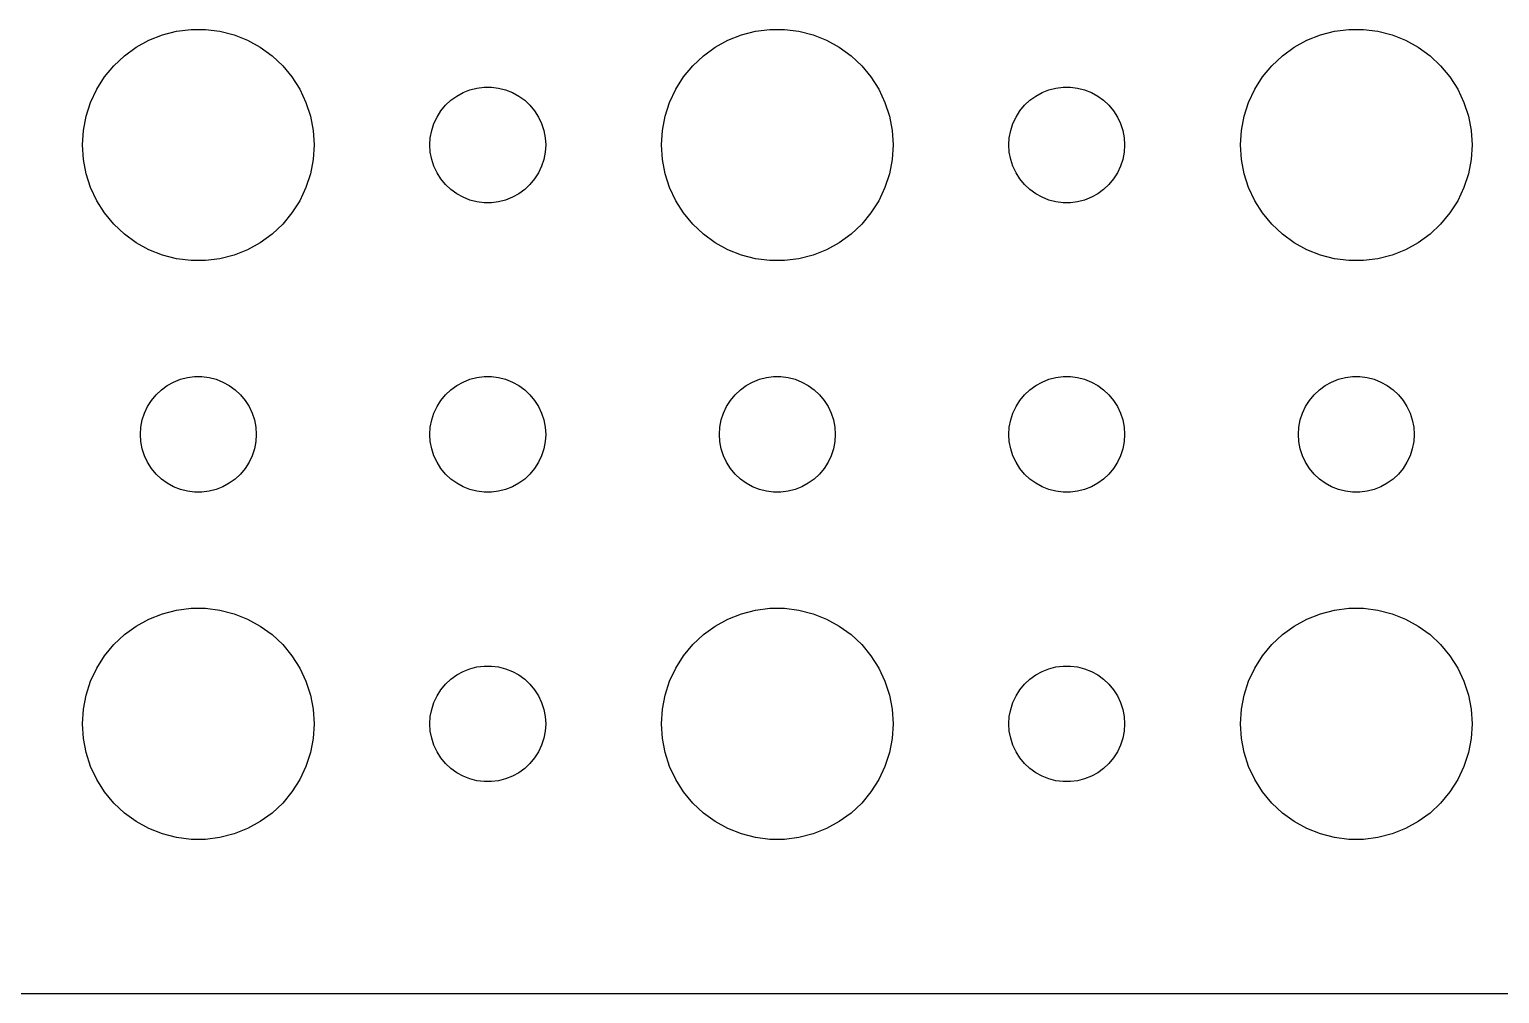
# Model space of a CAD drawing. Header units: metres. Extents: x -134 to 134, y 176 to 394.
# Drawn here: x 63.12 to 101.21, y 290.01 to 314.99 of the extents above; entities that cross this region are included whole.
import ezdxf

# ---------------------------------------------------------------- set-up
doc = ezdxf.new("R2010")
doc.units = ezdxf.units.M

msp = doc.modelspace()

# ---------------------------------------------------------------- linework, layer by layer
for p, q in [((66.9379, 314.947), (67.3116, 314.994)), ((67.3116, 314.994), (67.6884, 314.994)), ((67.6884, 314.994), (68.0621, 314.947)), ((81.9379, 314.947), (82.3116, 314.994)), ((82.3116, 314.994), (82.6884, 314.994)), ((82.6884, 314.994), (83.0621, 314.947)), ((96.9379, 314.947), (97.3116, 314.994)), ((97.3116, 314.994), (97.6884, 314.994)), ((97.6884, 314.994), (98.0621, 314.947)), ((65.8925, 314.533), (66.2227, 314.714)), ((66.2227, 314.714), (66.573, 314.853)), ((66.573, 314.853), (66.9379, 314.947)), ((68.0621, 314.947), (68.427, 314.853)), ((68.427, 314.853), (68.7773, 314.714)), ((68.7773, 314.714), (69.1075, 314.533)), ((80.8925, 314.533), (81.2227, 314.714)), ((81.2227, 314.714), (81.573, 314.853)), ((81.573, 314.853), (81.9379, 314.947)), ((83.0621, 314.947), (83.427, 314.853)), ((83.427, 314.853), (83.7773, 314.714)), ((83.7773, 314.714), (84.1075, 314.533)), ((95.8925, 314.533), (96.2227, 314.714)), ((96.2227, 314.714), (96.573, 314.853)), ((96.573, 314.853), (96.9379, 314.947)), ((98.0621, 314.947), (98.427, 314.853)), ((98.427, 314.853), (98.7773, 314.714)), ((98.7773, 314.714), (99.1075, 314.533)), ((65.3131, 314.054), (65.5877, 314.312)), ((65.5877, 314.312), (65.8925, 314.533)), ((69.1075, 314.533), (69.4123, 314.312)), ((69.4123, 314.312), (69.6869, 314.054)), ((80.3131, 314.054), (80.5877, 314.312)), ((80.5877, 314.312), (80.8925, 314.533)), ((84.1075, 314.533), (84.4123, 314.312)), ((84.4123, 314.312), (84.6869, 314.054)), ((95.3131, 314.054), (95.5877, 314.312)), ((95.5877, 314.312), (95.8925, 314.533)), ((99.1075, 314.533), (99.4123, 314.312)), ((99.4123, 314.312), (99.6869, 314.054)), ((65.073, 313.763), (65.3131, 314.054)), ((69.6869, 314.054), (69.927, 313.763)), ((80.073, 313.763), (80.3131, 314.054)), ((84.6869, 314.054), (84.927, 313.763)), ((95.073, 313.763), (95.3131, 314.054)), ((99.6869, 314.054), (99.927, 313.763)), ((64.8711, 313.445), (65.073, 313.763)), ((69.927, 313.763), (70.1289, 313.445)), ((74.5365, 313.427), (74.7189, 313.473)), ((74.7189, 313.473), (74.9058, 313.497)), ((74.9058, 313.497), (75.0942, 313.497)), ((75.0942, 313.497), (75.2811, 313.473)), ((75.2811, 313.473), (75.4635, 313.427)), ((79.8711, 313.445), (80.073, 313.763)), ((84.927, 313.763), (85.1289, 313.445)), ((89.5365, 313.427), (89.7189, 313.473)), ((89.7189, 313.473), (89.9058, 313.497)), ((89.9058, 313.497), (90.0942, 313.497)), ((90.0942, 313.497), (90.2811, 313.473)), ((90.2811, 313.473), (90.4635, 313.427)), ((94.8711, 313.445), (95.073, 313.763)), ((99.927, 313.763), (100.129, 313.445)), ((64.5943, 312.746), (64.7107, 313.104)), ((64.7107, 313.104), (64.8711, 313.445)), ((70.1289, 313.445), (70.2893, 313.104)), ((70.2893, 313.104), (70.4057, 312.746)), ((73.9065, 313.027), (74.0439, 313.156)), ((74.0439, 313.156), (74.1963, 313.266)), ((74.1963, 313.266), (74.3613, 313.357)), ((74.3613, 313.357), (74.5365, 313.427)), ((75.4635, 313.427), (75.6387, 313.357)), ((75.6387, 313.357), (75.8037, 313.266)), ((75.8037, 313.266), (75.9561, 313.156)), ((75.9561, 313.156), (76.0934, 313.027)), ((79.5943, 312.746), (79.7107, 313.104)), ((79.7107, 313.104), (79.8711, 313.445)), ((85.1289, 313.445), (85.2893, 313.104)), ((85.2893, 313.104), (85.4057, 312.746)), ((88.9065, 313.027), (89.0439, 313.156)), ((89.0439, 313.156), (89.1963, 313.266)), ((89.1963, 313.266), (89.3613, 313.357)), ((89.3613, 313.357), (89.5365, 313.427)), ((90.4635, 313.427), (90.6387, 313.357)), ((90.6387, 313.357), (90.8037, 313.266)), ((90.8037, 313.266), (90.9561, 313.156)), ((90.9561, 313.156), (91.0934, 313.027)), ((94.5943, 312.746), (94.7107, 313.104)), ((94.7107, 313.104), (94.8711, 313.445)), ((100.129, 313.445), (100.289, 313.104)), ((100.289, 313.104), (100.406, 312.746)), ((64.5237, 312.376), (64.5943, 312.746)), ((70.4057, 312.746), (70.4763, 312.376)), ((73.6053, 312.552), (73.6855, 312.723)), ((73.6855, 312.723), (73.7865, 312.882)), ((73.7865, 312.882), (73.9065, 313.027)), ((76.0934, 313.027), (76.2135, 312.882)), ((76.2135, 312.882), (76.3145, 312.723)), ((76.3145, 312.723), (76.3947, 312.552)), ((79.5237, 312.376), (79.5943, 312.746)), ((85.4057, 312.746), (85.4763, 312.376)), ((88.6053, 312.552), (88.6855, 312.723)), ((88.6855, 312.723), (88.7865, 312.882)), ((88.7865, 312.882), (88.9065, 313.027)), ((91.0934, 313.027), (91.2135, 312.882)), ((91.2135, 312.882), (91.3145, 312.723)), ((91.3145, 312.723), (91.3947, 312.552)), ((94.5237, 312.376), (94.5943, 312.746)), ((100.406, 312.746), (100.476, 312.376)), ((64.5, 312), (64.5237, 312.376)), ((70.4763, 312.376), (70.5, 312)), ((73.5118, 312.188), (73.5471, 312.373)), ((73.5471, 312.373), (73.6053, 312.552)), ((76.3947, 312.552), (76.4529, 312.373)), ((76.4529, 312.373), (76.4882, 312.188)), ((79.5, 312), (79.5237, 312.376)), ((85.4763, 312.376), (85.5, 312)), ((88.5118, 312.188), (88.5471, 312.373)), ((88.5471, 312.373), (88.6053, 312.552)), ((91.3947, 312.552), (91.4529, 312.373)), ((91.4529, 312.373), (91.4882, 312.188)), ((94.5, 312), (94.5237, 312.376)), ((100.476, 312.376), (100.5, 312)), ((64.5237, 311.624), (64.5, 312)), ((70.5, 312), (70.4763, 311.624)), ((73.5, 312), (73.5118, 312.188)), ((73.5118, 311.812), (73.5, 312)), ((76.4882, 312.188), (76.5, 312)), ((76.5, 312), (76.4882, 311.812)), ((79.5237, 311.624), (79.5, 312)), ((85.5, 312), (85.4763, 311.624)), ((88.5, 312), (88.5118, 312.188)), ((88.5118, 311.812), (88.5, 312)), ((91.4882, 312.188), (91.5, 312)), ((91.5, 312), (91.4882, 311.812)), ((94.5237, 311.624), (94.5, 312)), ((100.5, 312), (100.476, 311.624)), ((64.5943, 311.254), (64.5237, 311.624)), ((70.4763, 311.624), (70.4057, 311.254)), ((73.5471, 311.627), (73.5118, 311.812)), ((73.6053, 311.448), (73.5471, 311.627)), ((76.4529, 311.627), (76.3947, 311.448)), ((76.4882, 311.812), (76.4529, 311.627)), ((79.5943, 311.254), (79.5237, 311.624)), ((85.4763, 311.624), (85.4057, 311.254)), ((88.5471, 311.627), (88.5118, 311.812)), ((88.6053, 311.448), (88.5471, 311.627)), ((91.4529, 311.627), (91.3947, 311.448)), ((91.4882, 311.812), (91.4529, 311.627)), ((94.5943, 311.254), (94.5237, 311.624)), ((100.476, 311.624), (100.406, 311.254)), ((64.7107, 310.896), (64.5943, 311.254)), ((70.4057, 311.254), (70.2893, 310.896)), ((73.6855, 311.277), (73.6053, 311.448)), ((73.7865, 311.118), (73.6855, 311.277)), ((76.3145, 311.277), (76.2135, 311.118)), ((76.3947, 311.448), (76.3145, 311.277)), ((79.7107, 310.896), (79.5943, 311.254)), ((85.4057, 311.254), (85.2893, 310.896)), ((88.6855, 311.277), (88.6053, 311.448)), ((88.7865, 311.118), (88.6855, 311.277)), ((91.3145, 311.277), (91.2135, 311.118)), ((91.3947, 311.448), (91.3145, 311.277)), ((94.7107, 310.896), (94.5943, 311.254)), ((100.406, 311.254), (100.289, 310.896)), ((64.8711, 310.555), (64.7107, 310.896)), ((70.2893, 310.896), (70.1289, 310.555)), ((73.9065, 310.973), (73.7865, 311.118)), ((74.0439, 310.844), (73.9065, 310.973)), ((74.1963, 310.734), (74.0439, 310.844)), ((75.9561, 310.844), (75.8037, 310.734)), ((76.0934, 310.973), (75.9561, 310.844)), ((76.2135, 311.118), (76.0934, 310.973)), ((79.8711, 310.555), (79.7107, 310.896)), ((85.2893, 310.896), (85.1289, 310.555)), ((88.9065, 310.973), (88.7865, 311.118)), ((89.0439, 310.844), (88.9065, 310.973)), ((89.1963, 310.734), (89.0439, 310.844)), ((90.9561, 310.844), (90.8037, 310.734)), ((91.0934, 310.973), (90.9561, 310.844)), ((91.2135, 311.118), (91.0934, 310.973)), ((94.8711, 310.555), (94.7107, 310.896)), ((100.289, 310.896), (100.129, 310.555)), ((65.073, 310.237), (64.8711, 310.555)), ((70.1289, 310.555), (69.927, 310.237)), ((74.3613, 310.643), (74.1963, 310.734)), ((74.5365, 310.573), (74.3613, 310.643)), ((74.7189, 310.527), (74.5365, 310.573)), ((74.9058, 310.503), (74.7189, 310.527)), ((75.0942, 310.503), (74.9058, 310.503)), ((75.2811, 310.527), (75.0942, 310.503)), ((75.4635, 310.573), (75.2811, 310.527)), ((75.6387, 310.643), (75.4635, 310.573)), ((75.8037, 310.734), (75.6387, 310.643)), ((80.073, 310.237), (79.8711, 310.555)), ((85.1289, 310.555), (84.927, 310.237)), ((89.3613, 310.643), (89.1963, 310.734)), ((89.5365, 310.573), (89.3613, 310.643)), ((89.7189, 310.527), (89.5365, 310.573)), ((89.9058, 310.503), (89.7189, 310.527)), ((90.0942, 310.503), (89.9058, 310.503)), ((90.2811, 310.527), (90.0942, 310.503)), ((90.4635, 310.573), (90.2811, 310.527)), ((90.6387, 310.643), (90.4635, 310.573)), ((90.8037, 310.734), (90.6387, 310.643)), ((95.073, 310.237), (94.8711, 310.555)), ((100.129, 310.555), (99.927, 310.237)), ((65.3131, 309.946), (65.073, 310.237)), ((69.927, 310.237), (69.6869, 309.946)), ((80.3131, 309.946), (80.073, 310.237)), ((84.927, 310.237), (84.6869, 309.946)), ((95.3131, 309.946), (95.073, 310.237)), ((99.927, 310.237), (99.6869, 309.946)), ((65.5877, 309.688), (65.3131, 309.946)), ((65.8925, 309.467), (65.5877, 309.688)), ((69.4123, 309.688), (69.1075, 309.467)), ((69.6869, 309.946), (69.4123, 309.688)), ((80.5877, 309.688), (80.3131, 309.946)), ((80.8925, 309.467), (80.5877, 309.688)), ((84.4123, 309.688), (84.1075, 309.467)), ((84.6869, 309.946), (84.4123, 309.688)), ((95.5877, 309.688), (95.3131, 309.946)), ((95.8925, 309.467), (95.5877, 309.688)), ((99.4123, 309.688), (99.1075, 309.467)), ((99.6869, 309.946), (99.4123, 309.688)), ((66.2227, 309.286), (65.8925, 309.467)), ((66.573, 309.147), (66.2227, 309.286)), ((68.7773, 309.286), (68.427, 309.147)), ((69.1075, 309.467), (68.7773, 309.286)), ((81.2227, 309.286), (80.8925, 309.467)), ((81.573, 309.147), (81.2227, 309.286)), ((83.7773, 309.286), (83.427, 309.147)), ((84.1075, 309.467), (83.7773, 309.286)), ((96.2227, 309.286), (95.8925, 309.467)), ((96.573, 309.147), (96.2227, 309.286)), ((98.7773, 309.286), (98.427, 309.147)), ((99.1075, 309.467), (98.7773, 309.286)), ((66.9379, 309.053), (66.573, 309.147)), ((67.3116, 309.006), (66.9379, 309.053)), ((67.6884, 309.006), (67.3116, 309.006)), ((68.0621, 309.053), (67.6884, 309.006)), ((68.427, 309.147), (68.0621, 309.053)), ((81.9379, 309.053), (81.573, 309.147)), ((82.3116, 309.006), (81.9379, 309.053)), ((82.6884, 309.006), (82.3116, 309.006)), ((83.0621, 309.053), (82.6884, 309.006)), ((83.427, 309.147), (83.0621, 309.053)), ((96.9379, 309.053), (96.573, 309.147)), ((97.3116, 309.006), (96.9379, 309.053)), ((97.6884, 309.006), (97.3116, 309.006)), ((98.0621, 309.053), (97.6884, 309.006)), ((98.427, 309.147), (98.0621, 309.053)), ((66.6963, 305.766), (66.8613, 305.857)), ((66.8613, 305.857), (67.0365, 305.927)), ((67.0365, 305.927), (67.2189, 305.973)), ((67.2189, 305.973), (67.4058, 305.997)), ((67.4058, 305.997), (67.5942, 305.997)), ((67.5942, 305.997), (67.7811, 305.973)), ((67.7811, 305.973), (67.9635, 305.927)), ((67.9635, 305.927), (68.1387, 305.857)), ((68.1387, 305.857), (68.3037, 305.766)), ((74.1963, 305.766), (74.3613, 305.857)), ((74.3613, 305.857), (74.5365, 305.927)), ((74.5365, 305.927), (74.7189, 305.973)), ((74.7189, 305.973), (74.9058, 305.997)), ((74.9058, 305.997), (75.0942, 305.997)), ((75.0942, 305.997), (75.2811, 305.973)), ((75.2811, 305.973), (75.4635, 305.927)), ((75.4635, 305.927), (75.6387, 305.857)), ((75.6387, 305.857), (75.8037, 305.766)), ((81.6963, 305.766), (81.8613, 305.857)), ((81.8613, 305.857), (82.0365, 305.927)), ((82.0365, 305.927), (82.2189, 305.973)), ((82.2189, 305.973), (82.4058, 305.997)), ((82.4058, 305.997), (82.5942, 305.997)), ((82.5942, 305.997), (82.7811, 305.973)), ((82.7811, 305.973), (82.9635, 305.927)), ((82.9635, 305.927), (83.1387, 305.857)), ((83.1387, 305.857), (83.3037, 305.766)), ((89.1963, 305.766), (89.3613, 305.857)), ((89.3613, 305.857), (89.5365, 305.927)), ((89.5365, 305.927), (89.7189, 305.973)), ((89.7189, 305.973), (89.9058, 305.997)), ((89.9058, 305.997), (90.0942, 305.997)), ((90.0942, 305.997), (90.2811, 305.973)), ((90.2811, 305.973), (90.4635, 305.927)), ((90.4635, 305.927), (90.6387, 305.857)), ((90.6387, 305.857), (90.8037, 305.766)), ((96.6963, 305.766), (96.8613, 305.857)), ((96.8613, 305.857), (97.0365, 305.927)), ((97.0365, 305.927), (97.2189, 305.973)), ((97.2189, 305.973), (97.4058, 305.997)), ((97.4058, 305.997), (97.5942, 305.997)), ((97.5942, 305.997), (97.7811, 305.973)), ((97.7811, 305.973), (97.9635, 305.927)), ((97.9635, 305.927), (98.1387, 305.857)), ((98.1387, 305.857), (98.3037, 305.766)), ((66.2865, 305.382), (66.4065, 305.527)), ((66.4065, 305.527), (66.5439, 305.656)), ((66.5439, 305.656), (66.6963, 305.766)), ((68.3037, 305.766), (68.4561, 305.656)), ((68.4561, 305.656), (68.5934, 305.527)), ((68.5934, 305.527), (68.7135, 305.382)), ((73.7865, 305.382), (73.9065, 305.527)), ((73.9065, 305.527), (74.0439, 305.656)), ((74.0439, 305.656), (74.1963, 305.766)), ((75.8037, 305.766), (75.9561, 305.656)), ((75.9561, 305.656), (76.0934, 305.527)), ((76.0934, 305.527), (76.2135, 305.382)), ((81.2865, 305.382), (81.4065, 305.527)), ((81.4065, 305.527), (81.5439, 305.656)), ((81.5439, 305.656), (81.6963, 305.766)), ((83.3037, 305.766), (83.4561, 305.656)), ((83.4561, 305.656), (83.5934, 305.527)), ((83.5934, 305.527), (83.7135, 305.382)), ((88.7865, 305.382), (88.9065, 305.527)), ((88.9065, 305.527), (89.0439, 305.656)), ((89.0439, 305.656), (89.1963, 305.766)), ((90.8037, 305.766), (90.9561, 305.656)), ((90.9561, 305.656), (91.0934, 305.527)), ((91.0934, 305.527), (91.2135, 305.382)), ((96.2865, 305.382), (96.4065, 305.527)), ((96.4065, 305.527), (96.5439, 305.656)), ((96.5439, 305.656), (96.6963, 305.766)), ((98.3037, 305.766), (98.4561, 305.656)), ((98.4561, 305.656), (98.5934, 305.527)), ((98.5934, 305.527), (98.7135, 305.382)), ((66.1053, 305.052), (66.1855, 305.223)), ((66.1855, 305.223), (66.2865, 305.382)), ((68.7135, 305.382), (68.8145, 305.223)), ((68.8145, 305.223), (68.8947, 305.052)), ((73.6053, 305.052), (73.6855, 305.223)), ((73.6855, 305.223), (73.7865, 305.382)), ((76.2135, 305.382), (76.3145, 305.223)), ((76.3145, 305.223), (76.3947, 305.052)), ((81.1053, 305.052), (81.1855, 305.223)), ((81.1855, 305.223), (81.2865, 305.382)), ((83.7135, 305.382), (83.8145, 305.223)), ((83.8145, 305.223), (83.8947, 305.052)), ((88.6053, 305.052), (88.6855, 305.223)), ((88.6855, 305.223), (88.7865, 305.382)), ((91.2135, 305.382), (91.3145, 305.223)), ((91.3145, 305.223), (91.3947, 305.052)), ((96.1053, 305.052), (96.1855, 305.223)), ((96.1855, 305.223), (96.2865, 305.382)), ((98.7135, 305.382), (98.8145, 305.223)), ((98.8145, 305.223), (98.8947, 305.052)), ((66.0118, 304.688), (66.0471, 304.873)), ((66.0471, 304.873), (66.1053, 305.052)), ((68.8947, 305.052), (68.9529, 304.873)), ((68.9529, 304.873), (68.9882, 304.688)), ((73.5118, 304.688), (73.5471, 304.873)), ((73.5471, 304.873), (73.6053, 305.052)), ((76.3947, 305.052), (76.4529, 304.873)), ((76.4529, 304.873), (76.4882, 304.688)), ((81.0118, 304.688), (81.0471, 304.873)), ((81.0471, 304.873), (81.1053, 305.052)), ((83.8947, 305.052), (83.9529, 304.873)), ((83.9529, 304.873), (83.9882, 304.688)), ((88.5118, 304.688), (88.5471, 304.873)), ((88.5471, 304.873), (88.6053, 305.052)), ((91.3947, 305.052), (91.4529, 304.873)), ((91.4529, 304.873), (91.4882, 304.688)), ((96.0118, 304.688), (96.0471, 304.873)), ((96.0471, 304.873), (96.1053, 305.052)), ((98.8947, 305.052), (98.9529, 304.873)), ((98.9529, 304.873), (98.9882, 304.688)), ((66, 304.5), (66.0118, 304.688)), ((66.0118, 304.312), (66, 304.5)), ((68.9882, 304.688), (69, 304.5)), ((69, 304.5), (68.9882, 304.312)), ((73.5, 304.5), (73.5118, 304.688)), ((73.5118, 304.312), (73.5, 304.5)), ((76.4882, 304.688), (76.5, 304.5)), ((76.5, 304.5), (76.4882, 304.312)), ((81, 304.5), (81.0118, 304.688)), ((81.0118, 304.312), (81, 304.5)), ((83.9882, 304.688), (84, 304.5)), ((84, 304.5), (83.9882, 304.312)), ((88.5, 304.5), (88.5118, 304.688)), ((88.5118, 304.312), (88.5, 304.5)), ((91.4882, 304.688), (91.5, 304.5)), ((91.5, 304.5), (91.4882, 304.312)), ((96, 304.5), (96.0118, 304.688)), ((96.0118, 304.312), (96, 304.5)), ((98.9882, 304.688), (99, 304.5)), ((99, 304.5), (98.9882, 304.312)), ((66.0471, 304.127), (66.0118, 304.312)), ((66.1053, 303.948), (66.0471, 304.127)), ((68.9529, 304.127), (68.8947, 303.948)), ((68.9882, 304.312), (68.9529, 304.127)), ((73.5471, 304.127), (73.5118, 304.312)), ((73.6053, 303.948), (73.5471, 304.127)), ((76.4529, 304.127), (76.3947, 303.948)), ((76.4882, 304.312), (76.4529, 304.127)), ((81.0471, 304.127), (81.0118, 304.312)), ((81.1053, 303.948), (81.0471, 304.127)), ((83.9529, 304.127), (83.8947, 303.948)), ((83.9882, 304.312), (83.9529, 304.127)), ((88.5471, 304.127), (88.5118, 304.312)), ((88.6053, 303.948), (88.5471, 304.127)), ((91.4529, 304.127), (91.3947, 303.948)), ((91.4882, 304.312), (91.4529, 304.127)), ((96.0471, 304.127), (96.0118, 304.312)), ((96.1053, 303.948), (96.0471, 304.127)), ((98.9529, 304.127), (98.8947, 303.948)), ((98.9882, 304.312), (98.9529, 304.127)), ((66.1855, 303.777), (66.1053, 303.948)), ((66.2865, 303.618), (66.1855, 303.777)), ((66.4065, 303.473), (66.2865, 303.618)), ((68.7135, 303.618), (68.5934, 303.473)), ((68.8145, 303.777), (68.7135, 303.618)), ((68.8947, 303.948), (68.8145, 303.777)), ((73.6855, 303.777), (73.6053, 303.948)), ((73.7865, 303.618), (73.6855, 303.777)), ((73.9065, 303.473), (73.7865, 303.618)), ((76.2135, 303.618), (76.0934, 303.473)), ((76.3145, 303.777), (76.2135, 303.618)), ((76.3947, 303.948), (76.3145, 303.777)), ((81.1855, 303.777), (81.1053, 303.948)), ((81.2865, 303.618), (81.1855, 303.777)), ((81.4065, 303.473), (81.2865, 303.618)), ((83.7135, 303.618), (83.5934, 303.473)), ((83.8145, 303.777), (83.7135, 303.618)), ((83.8947, 303.948), (83.8145, 303.777)), ((88.6855, 303.777), (88.6053, 303.948)), ((88.7865, 303.618), (88.6855, 303.777)), ((88.9065, 303.473), (88.7865, 303.618)), ((91.2135, 303.618), (91.0934, 303.473)), ((91.3145, 303.777), (91.2135, 303.618)), ((91.3947, 303.948), (91.3145, 303.777)), ((96.1855, 303.777), (96.1053, 303.948)), ((96.2865, 303.618), (96.1855, 303.777)), ((96.4065, 303.473), (96.2865, 303.618)), ((98.7135, 303.618), (98.5934, 303.473)), ((98.8145, 303.777), (98.7135, 303.618)), ((98.8947, 303.948), (98.8145, 303.777)), ((66.5439, 303.344), (66.4065, 303.473)), ((66.6963, 303.234), (66.5439, 303.344)), ((66.8613, 303.143), (66.6963, 303.234)), ((68.3037, 303.234), (68.1387, 303.143)), ((68.4561, 303.344), (68.3037, 303.234)), ((68.5934, 303.473), (68.4561, 303.344)), ((74.0439, 303.344), (73.9065, 303.473)), ((74.1963, 303.234), (74.0439, 303.344)), ((74.3613, 303.143), (74.1963, 303.234)), ((75.8037, 303.234), (75.6387, 303.143)), ((75.9561, 303.344), (75.8037, 303.234)), ((76.0934, 303.473), (75.9561, 303.344)), ((81.5439, 303.344), (81.4065, 303.473)), ((81.6963, 303.234), (81.5439, 303.344)), ((81.8613, 303.143), (81.6963, 303.234)), ((83.3037, 303.234), (83.1387, 303.143)), ((83.4561, 303.344), (83.3037, 303.234)), ((83.5934, 303.473), (83.4561, 303.344)), ((89.0439, 303.344), (88.9065, 303.473)), ((89.1963, 303.234), (89.0439, 303.344)), ((89.3613, 303.143), (89.1963, 303.234)), ((90.8037, 303.234), (90.6387, 303.143)), ((90.9561, 303.344), (90.8037, 303.234)), ((91.0934, 303.473), (90.9561, 303.344)), ((96.5439, 303.344), (96.4065, 303.473)), ((96.6963, 303.234), (96.5439, 303.344)), ((96.8613, 303.143), (96.6963, 303.234)), ((98.3037, 303.234), (98.1387, 303.143)), ((98.4561, 303.344), (98.3037, 303.234)), ((98.5934, 303.473), (98.4561, 303.344)), ((67.0365, 303.073), (66.8613, 303.143)), ((67.2189, 303.027), (67.0365, 303.073)), ((67.4058, 303.003), (67.2189, 303.027)), ((67.5942, 303.003), (67.4058, 303.003)), ((67.7811, 303.027), (67.5942, 303.003)), ((67.9635, 303.073), (67.7811, 303.027)), ((68.1387, 303.143), (67.9635, 303.073)), ((74.5365, 303.073), (74.3613, 303.143)), ((74.7189, 303.027), (74.5365, 303.073)), ((74.9058, 303.003), (74.7189, 303.027)), ((75.0942, 303.003), (74.9058, 303.003)), ((75.2811, 303.027), (75.0942, 303.003)), ((75.4635, 303.073), (75.2811, 303.027)), ((75.6387, 303.143), (75.4635, 303.073)), ((82.0365, 303.073), (81.8613, 303.143)), ((82.2189, 303.027), (82.0365, 303.073)), ((82.4058, 303.003), (82.2189, 303.027)), ((82.5942, 303.003), (82.4058, 303.003)), ((82.7811, 303.027), (82.5942, 303.003)), ((82.9635, 303.073), (82.7811, 303.027)), ((83.1387, 303.143), (82.9635, 303.073)), ((89.5365, 303.073), (89.3613, 303.143)), ((89.7189, 303.027), (89.5365, 303.073)), ((89.9058, 303.003), (89.7189, 303.027)), ((90.0942, 303.003), (89.9058, 303.003)), ((90.2811, 303.027), (90.0942, 303.003)), ((90.4635, 303.073), (90.2811, 303.027)), ((90.6387, 303.143), (90.4635, 303.073)), ((97.0365, 303.073), (96.8613, 303.143)), ((97.2189, 303.027), (97.0365, 303.073)), ((97.4058, 303.003), (97.2189, 303.027)), ((97.5942, 303.003), (97.4058, 303.003)), ((97.7811, 303.027), (97.5942, 303.003)), ((97.9635, 303.073), (97.7811, 303.027)), ((98.1387, 303.143), (97.9635, 303.073)), ((66.2227, 299.714), (66.573, 299.853)), ((66.573, 299.853), (66.9379, 299.947)), ((66.9379, 299.947), (67.3116, 299.994)), ((67.3116, 299.994), (67.6884, 299.994)), ((67.6884, 299.994), (68.0621, 299.947)), ((68.0621, 299.947), (68.427, 299.853)), ((68.427, 299.853), (68.7773, 299.714)), ((81.2227, 299.714), (81.573, 299.853)), ((81.573, 299.853), (81.9379, 299.947)), ((81.9379, 299.947), (82.3116, 299.994)), ((82.3116, 299.994), (82.6884, 299.994)), ((82.6884, 299.994), (83.0621, 299.947)), ((83.0621, 299.947), (83.427, 299.853)), ((83.427, 299.853), (83.7773, 299.714)), ((96.2227, 299.714), (96.573, 299.853)), ((96.573, 299.853), (96.9379, 299.947)), ((96.9379, 299.947), (97.3116, 299.994)), ((97.3116, 299.994), (97.6884, 299.994)), ((97.6884, 299.994), (98.0621, 299.947)), ((98.0621, 299.947), (98.427, 299.853)), ((98.427, 299.853), (98.7773, 299.714)), ((65.5877, 299.312), (65.8925, 299.533)), ((65.8925, 299.533), (66.2227, 299.714)), ((68.7773, 299.714), (69.1075, 299.533)), ((69.1075, 299.533), (69.4123, 299.312)), ((80.5877, 299.312), (80.8925, 299.533)), ((80.8925, 299.533), (81.2227, 299.714)), ((83.7773, 299.714), (84.1075, 299.533)), ((84.1075, 299.533), (84.4123, 299.312)), ((95.5877, 299.312), (95.8925, 299.533)), ((95.8925, 299.533), (96.2227, 299.714)), ((98.7773, 299.714), (99.1075, 299.533)), ((99.1075, 299.533), (99.4123, 299.312)), ((65.073, 298.763), (65.3131, 299.054)), ((65.3131, 299.054), (65.5877, 299.312)), ((69.4123, 299.312), (69.6869, 299.054)), ((69.6869, 299.054), (69.927, 298.763)), ((80.073, 298.763), (80.3131, 299.054)), ((80.3131, 299.054), (80.5877, 299.312)), ((84.4123, 299.312), (84.6869, 299.054)), ((84.6869, 299.054), (84.927, 298.763)), ((95.073, 298.763), (95.3131, 299.054)), ((95.3131, 299.054), (95.5877, 299.312)), ((99.4123, 299.312), (99.6869, 299.054)), ((99.6869, 299.054), (99.927, 298.763)), ((64.8711, 298.445), (65.073, 298.763)), ((69.927, 298.763), (70.1289, 298.445)), ((79.8711, 298.445), (80.073, 298.763)), ((84.927, 298.763), (85.1289, 298.445)), ((94.8711, 298.445), (95.073, 298.763)), ((99.927, 298.763), (100.129, 298.445)), ((64.7107, 298.104), (64.8711, 298.445)), ((70.1289, 298.445), (70.2893, 298.104)), ((74.0439, 298.156), (74.1963, 298.266)), ((74.1963, 298.266), (74.3613, 298.357)), ((74.3613, 298.357), (74.5365, 298.427)), ((74.5365, 298.427), (74.7189, 298.473)), ((74.7189, 298.473), (74.9058, 298.497)), ((74.9058, 298.497), (75.0942, 298.497)), ((75.0942, 298.497), (75.2811, 298.473)), ((75.2811, 298.473), (75.4635, 298.427)), ((75.4635, 298.427), (75.6387, 298.357)), ((75.6387, 298.357), (75.8037, 298.266)), ((75.8037, 298.266), (75.9561, 298.156)), ((79.7107, 298.104), (79.8711, 298.445)), ((85.1289, 298.445), (85.2893, 298.104)), ((89.0439, 298.156), (89.1963, 298.266)), ((89.1963, 298.266), (89.3613, 298.357)), ((89.3613, 298.357), (89.5365, 298.427)), ((89.5365, 298.427), (89.7189, 298.473)), ((89.7189, 298.473), (89.9058, 298.497)), ((89.9058, 298.497), (90.0942, 298.497)), ((90.0942, 298.497), (90.2811, 298.473)), ((90.2811, 298.473), (90.4635, 298.427)), ((90.4635, 298.427), (90.6387, 298.357)), ((90.6387, 298.357), (90.8037, 298.266)), ((90.8037, 298.266), (90.9561, 298.156)), ((94.7107, 298.104), (94.8711, 298.445)), ((100.129, 298.445), (100.289, 298.104)), ((64.5943, 297.746), (64.7107, 298.104)), ((70.2893, 298.104), (70.4057, 297.746)), ((73.6855, 297.723), (73.7865, 297.882)), ((73.7865, 297.882), (73.9065, 298.027)), ((73.9065, 298.027), (74.0439, 298.156)), ((75.9561, 298.156), (76.0934, 298.027)), ((76.0934, 298.027), (76.2135, 297.882)), ((76.2135, 297.882), (76.3145, 297.723)), ((79.5943, 297.746), (79.7107, 298.104)), ((85.2893, 298.104), (85.4057, 297.746)), ((88.6855, 297.723), (88.7865, 297.882)), ((88.7865, 297.882), (88.9065, 298.027)), ((88.9065, 298.027), (89.0439, 298.156)), ((90.9561, 298.156), (91.0934, 298.027)), ((91.0934, 298.027), (91.2135, 297.882)), ((91.2135, 297.882), (91.3145, 297.723)), ((94.5943, 297.746), (94.7107, 298.104)), ((100.289, 298.104), (100.406, 297.746)), ((64.5237, 297.376), (64.5943, 297.746)), ((70.4057, 297.746), (70.4763, 297.376)), ((73.5471, 297.373), (73.6053, 297.552)), ((73.6053, 297.552), (73.6855, 297.723)), ((76.3145, 297.723), (76.3947, 297.552)), ((76.3947, 297.552), (76.4529, 297.373)), ((79.5237, 297.376), (79.5943, 297.746)), ((85.4057, 297.746), (85.4763, 297.376)), ((88.5471, 297.373), (88.6053, 297.552)), ((88.6053, 297.552), (88.6855, 297.723)), ((91.3145, 297.723), (91.3947, 297.552)), ((91.3947, 297.552), (91.4529, 297.373)), ((94.5237, 297.376), (94.5943, 297.746)), ((100.406, 297.746), (100.476, 297.376)), ((64.5, 297), (64.5237, 297.376)), ((70.4763, 297.376), (70.5, 297)), ((73.5, 297), (73.5118, 297.188)), ((73.5118, 297.188), (73.5471, 297.373)), ((76.4529, 297.373), (76.4882, 297.188)), ((76.4882, 297.188), (76.5, 297)), ((79.5, 297), (79.5237, 297.376)), ((85.4763, 297.376), (85.5, 297)), ((88.5, 297), (88.5118, 297.188)), ((88.5118, 297.188), (88.5471, 297.373)), ((91.4529, 297.373), (91.4882, 297.188)), ((91.4882, 297.188), (91.5, 297)), ((94.5, 297), (94.5237, 297.376)), ((100.476, 297.376), (100.5, 297)), ((64.5237, 296.624), (64.5, 297)), ((70.5, 297), (70.4763, 296.624)), ((73.5118, 296.812), (73.5, 297)), ((73.5471, 296.627), (73.5118, 296.812)), ((76.4882, 296.812), (76.4529, 296.627)), ((76.5, 297), (76.4882, 296.812)), ((79.5237, 296.624), (79.5, 297)), ((85.5, 297), (85.4763, 296.624)), ((88.5118, 296.812), (88.5, 297)), ((88.5471, 296.627), (88.5118, 296.812)), ((91.4882, 296.812), (91.4529, 296.627)), ((91.5, 297), (91.4882, 296.812)), ((94.5237, 296.624), (94.5, 297)), ((100.5, 297), (100.476, 296.624)), ((64.5943, 296.254), (64.5237, 296.624)), ((70.4763, 296.624), (70.4057, 296.254)), ((73.6053, 296.448), (73.5471, 296.627)), ((73.6855, 296.277), (73.6053, 296.448)), ((76.3947, 296.448), (76.3145, 296.277)), ((76.4529, 296.627), (76.3947, 296.448)), ((79.5943, 296.254), (79.5237, 296.624)), ((85.4763, 296.624), (85.4057, 296.254)), ((88.6053, 296.448), (88.5471, 296.627)), ((88.6855, 296.277), (88.6053, 296.448)), ((91.3947, 296.448), (91.3145, 296.277)), ((91.4529, 296.627), (91.3947, 296.448)), ((94.5943, 296.254), (94.5237, 296.624)), ((100.476, 296.624), (100.406, 296.254)), ((64.7107, 295.896), (64.5943, 296.254)), ((70.4057, 296.254), (70.2893, 295.896)), ((73.7865, 296.118), (73.6855, 296.277)), ((73.9065, 295.973), (73.7865, 296.118)), ((74.0439, 295.844), (73.9065, 295.973)), ((76.0934, 295.973), (75.9561, 295.844)), ((76.2135, 296.118), (76.0934, 295.973)), ((76.3145, 296.277), (76.2135, 296.118)), ((79.7107, 295.896), (79.5943, 296.254)), ((85.4057, 296.254), (85.2893, 295.896)), ((88.7865, 296.118), (88.6855, 296.277)), ((88.9065, 295.973), (88.7865, 296.118)), ((89.0439, 295.844), (88.9065, 295.973)), ((91.0934, 295.973), (90.9561, 295.844)), ((91.2135, 296.118), (91.0934, 295.973)), ((91.3145, 296.277), (91.2135, 296.118)), ((94.7107, 295.896), (94.5943, 296.254)), ((100.406, 296.254), (100.289, 295.896)), ((64.8711, 295.555), (64.7107, 295.896)), ((70.2893, 295.896), (70.1289, 295.555)), ((74.1963, 295.734), (74.0439, 295.844)), ((74.3613, 295.643), (74.1963, 295.734)), ((74.5365, 295.573), (74.3613, 295.643)), ((74.7189, 295.527), (74.5365, 295.573)), ((75.4635, 295.573), (75.2811, 295.527)), ((75.6387, 295.643), (75.4635, 295.573)), ((75.8037, 295.734), (75.6387, 295.643)), ((75.9561, 295.844), (75.8037, 295.734)), ((79.8711, 295.555), (79.7107, 295.896)), ((85.2893, 295.896), (85.1289, 295.555)), ((89.1963, 295.734), (89.0439, 295.844)), ((89.3613, 295.643), (89.1963, 295.734)), ((89.5365, 295.573), (89.3613, 295.643)), ((89.7189, 295.527), (89.5365, 295.573)), ((90.4635, 295.573), (90.2811, 295.527)), ((90.6387, 295.643), (90.4635, 295.573)), ((90.8037, 295.734), (90.6387, 295.643)), ((90.9561, 295.844), (90.8037, 295.734)), ((94.8711, 295.555), (94.7107, 295.896)), ((100.289, 295.896), (100.129, 295.555)), ((65.073, 295.237), (64.8711, 295.555)), ((65.3131, 294.946), (65.073, 295.237)), ((69.927, 295.237), (69.6869, 294.946)), ((70.1289, 295.555), (69.927, 295.237)), ((74.9058, 295.503), (74.7189, 295.527)), ((75.0942, 295.503), (74.9058, 295.503)), ((75.2811, 295.527), (75.0942, 295.503)), ((80.073, 295.237), (79.8711, 295.555)), ((80.3131, 294.946), (80.073, 295.237)), ((84.927, 295.237), (84.6869, 294.946)), ((85.1289, 295.555), (84.927, 295.237)), ((89.9058, 295.503), (89.7189, 295.527)), ((90.0942, 295.503), (89.9058, 295.503)), ((90.2811, 295.527), (90.0942, 295.503)), ((95.073, 295.237), (94.8711, 295.555)), ((95.3131, 294.946), (95.073, 295.237)), ((99.927, 295.237), (99.6869, 294.946)), ((100.129, 295.555), (99.927, 295.237)), ((65.5877, 294.688), (65.3131, 294.946)), ((69.6869, 294.946), (69.4123, 294.688)), ((80.5877, 294.688), (80.3131, 294.946)), ((84.6869, 294.946), (84.4123, 294.688)), ((95.5877, 294.688), (95.3131, 294.946)), ((99.6869, 294.946), (99.4123, 294.688)), ((65.8925, 294.467), (65.5877, 294.688)), ((66.2227, 294.286), (65.8925, 294.467)), ((69.1075, 294.467), (68.7773, 294.286)), ((69.4123, 294.688), (69.1075, 294.467)), ((80.8925, 294.467), (80.5877, 294.688)), ((81.2227, 294.286), (80.8925, 294.467)), ((84.1075, 294.467), (83.7773, 294.286)), ((84.4123, 294.688), (84.1075, 294.467)), ((95.8925, 294.467), (95.5877, 294.688)), ((96.2227, 294.286), (95.8925, 294.467)), ((99.1075, 294.467), (98.7773, 294.286)), ((99.4123, 294.688), (99.1075, 294.467)), ((66.573, 294.147), (66.2227, 294.286)), ((66.9379, 294.053), (66.573, 294.147)), ((67.3116, 294.006), (66.9379, 294.053)), ((68.0621, 294.053), (67.6884, 294.006)), ((68.427, 294.147), (68.0621, 294.053)), ((68.7773, 294.286), (68.427, 294.147)), ((81.573, 294.147), (81.2227, 294.286)), ((81.9379, 294.053), (81.573, 294.147)), ((82.3116, 294.006), (81.9379, 294.053)), ((83.0621, 294.053), (82.6884, 294.006)), ((83.427, 294.147), (83.0621, 294.053)), ((83.7773, 294.286), (83.427, 294.147)), ((96.573, 294.147), (96.2227, 294.286)), ((96.9379, 294.053), (96.573, 294.147)), ((97.3116, 294.006), (96.9379, 294.053)), ((98.0621, 294.053), (97.6884, 294.006)), ((98.427, 294.147), (98.0621, 294.053)), ((98.7773, 294.286), (98.427, 294.147)), ((67.6884, 294.006), (67.3116, 294.006)), ((82.6884, 294.006), (82.3116, 294.006)), ((97.6884, 294.006), (97.3116, 294.006)), ((-129.814, 290.01), (129.814, 290.01))]:
    msp.add_line(p, q)

doc.saveas('drawing.dxf')
